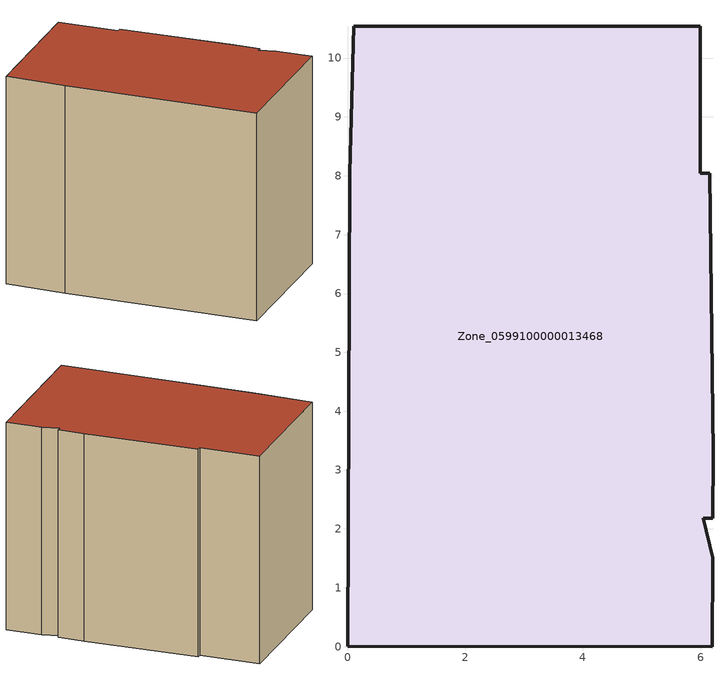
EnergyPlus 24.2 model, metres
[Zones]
Zone_0599100000013468
 floor ground (C_G): 0.04,8.04 0.11,10.54 5.99,10.54 5.99,8.04 6.16,8.04 6.21,3.28 6.21,2.18 6.04,2.18 6.2,1.51 6.2,0 0,0.01 z0
 wall outside (C_F): 5.99,8.04 5.99,10.54 0.11,10.54 0.04,8.04 0,0.01 6.2,0 6.2,1.51 6.04,2.18 6.21,2.18 6.21,3.28 6.16,8.04 5.99,8.04 z0:8.82
 roof outside (C_R): 6.2,1.51 6.04,2.18 6.21,2.18 6.21,3.28 6.16,8.04 5.99,8.04 5.99,10.54 0.11,10.54 0.04,8.04 0,0.01 6.2,0 z8.82
[BUILDING]
Pand.0599100000013468: North Axis=0; Terrain=City; Loads Convergence Tolerance Value=0.04; Temperature Convergence Tolerance Value=0.4; Solar Distribution=FullExterior; Maximum Number of Warmup Days=25; Minimum Number of Warmup Days=1
[Site:Location]
Rotterdam.The.Hague.AP_ZH_NLD Design_Conditions: Latitude=51.96; Longitude=4.45; Time Zone=1; Elevation=-4.5
[SITE:GROUNDTEMPERATURE:BUILDINGSURFACE]
18, 18, 18, 18, 18, 18, 18, 18, 18, 18, 18, 18
[MATERIAL] Thermal Absorptance=0.9; Solar Absorptance=0.7; Visible Absorptance=0.7
Name | Roughness | Thickness | Conductivity | Density | Specific Heat
G.TC.1946-1964 | MediumSmooth | 0.15 | 1 | 540 | 1210
F.TC.1946-1964 | Rough | 0.3 | 0.857143 | 1920 | 840
R.TC.1946-1964 | MediumRough | 0.2 | 0.235294 | 1500 | 1000
[CONSTRUCTION]
C_G: G.TC.1946-1964
C_F: F.TC.1946-1964
C_R: R.TC.1946-1964
[ZONE]
Zone_0599100000013468: Type=1; Multiplier=1; Ceiling Height=Autocalculate; Volume=Autocalculate; Floor Area=autocalculate; Part of Total Floor Area=Yes
[ZONEINFILTRATION:DESIGNFLOWRATE]
Infil_Zone_0599100000013468: Zone or ZoneList or Space or SpaceList=Zone_0599100000013468; Schedule=AlwaysOn; Design Flow Rate Calculation Method=Flow/Area; Flow Rate per Floor Area=0.003; Constant Term Coefficient=1; Temperature Term Coefficient=0; Velocity Term Coefficient=0; Velocity Squared Term Coefficient=0
[HVACTEMPLATE:ZONE:IDEALLOADSAIRSYSTEM]
Zone_0599100000013468: Maximum Heating Supply Air Temperature=50; Minimum Cooling Supply Air Temperature=13; Maximum Heating Supply Air Humidity Ratio=0.0156; Minimum Cooling Supply Air Humidity Ratio=0.0077; Heating Limit=NoLimit; Cooling Limit=NoLimit; Dehumidification Control Type=ConstantSensibleHeatRatio; Cooling Sensible Heat Ratio=0.7; Dehumidification Setpoint=60; Humidification Control Type=None; Humidification Setpoint=30; Outdoor Air Method=None; Outdoor Air Flow Rate per Person=0.00944; Outdoor Air Flow Rate per Zone Floor Area=0; Outdoor Air Flow Rate per Zone=0; Demand Controlled Ventilation Type=None; Outdoor Air Economizer Type=NoEconomizer; Heat Recovery Type=None; Sensible Heat Recovery Effectiveness=0.7; Latent Heat Recovery Effectiveness=0.65
[ZONECONTROL:THERMOSTAT]
ThermostatControl_Zone_0599100000013468: Zone or ZoneList=Zone_0599100000013468; Control Type Schedule=DualSetpointControlType; Control 1=Thermostat_Zone_0599100000013468; Temperature Difference Between Cutout And Setpoint=0
[THERMOSTATSETPOINT:DUALSETPOINT]
Thermostat_Zone_0599100000013468: Heating Setpoint Temperature Schedule=HeatingSetpoint_Zone_0599100000013468; Cooling Setpoint Temperature Schedule=CoolingSetpoint_Zone_0599100000013468
[SCHEDULE:COMPACT]
HeatingSetpoint_Zone_0599100000013468: Through: 12/31, For: AllDays, Until: 24:00, 21
CoolingSetpoint_Zone_0599100000013468: Through: 12/31, For: AllDays, Until: 24:00, 24
DualSetpointControlType: Through: 12/31, For: AllDays, Until: 24:00, 4
AlwaysOn: Through: 12/31, For: AllDays, Until: 24:00, 1
